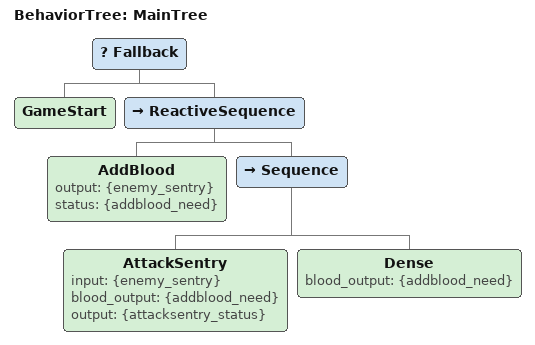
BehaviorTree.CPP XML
<!-- 进攻模式 -->
<root main_tree_to_execute="MainTree">
    <BehaviorTree ID="MainTree">
        <Fallback>
            <GameStart/>
            <ReactiveSequence>
                <AddBlood output="{enemy_sentry}" status="{addblood_need}" />
                <!-- bullet_status="{bullet_need}" -->
                    <Sequence>
                        <AttackSentry input="{enemy_sentry}" blood_output="{addblood_need}"  output="{attacksentry_status}"/>
                        <!-- bullet_output="{bullet_need}" -->
                        <Dense blood_output="{addblood_need}" />
                        <!-- bullet_output="{bullet_need}" -->
                    </Sequence>
            </ReactiveSequence>
            <!-- my_name="GameStart" -->
            <!-- game_output="{game_start}" -->
            <!-- blood_output="{full_blood}"  -->
            <!-- buff_output="{buff_get}" -->
            <!-- dense_output="{dense_mode}" -->
        </Fallback>
    </BehaviorTree>
</root>

<!-- 防御模式 -->
            <!-- my_name="GameStart" -->
            <!-- game_output="{game_start}" -->
            <!-- blood_output="{full_blood}"  -->
            <!-- buff_output="{buff_get}" -->
            <!-- dense_output="{dense_mode}" -->
